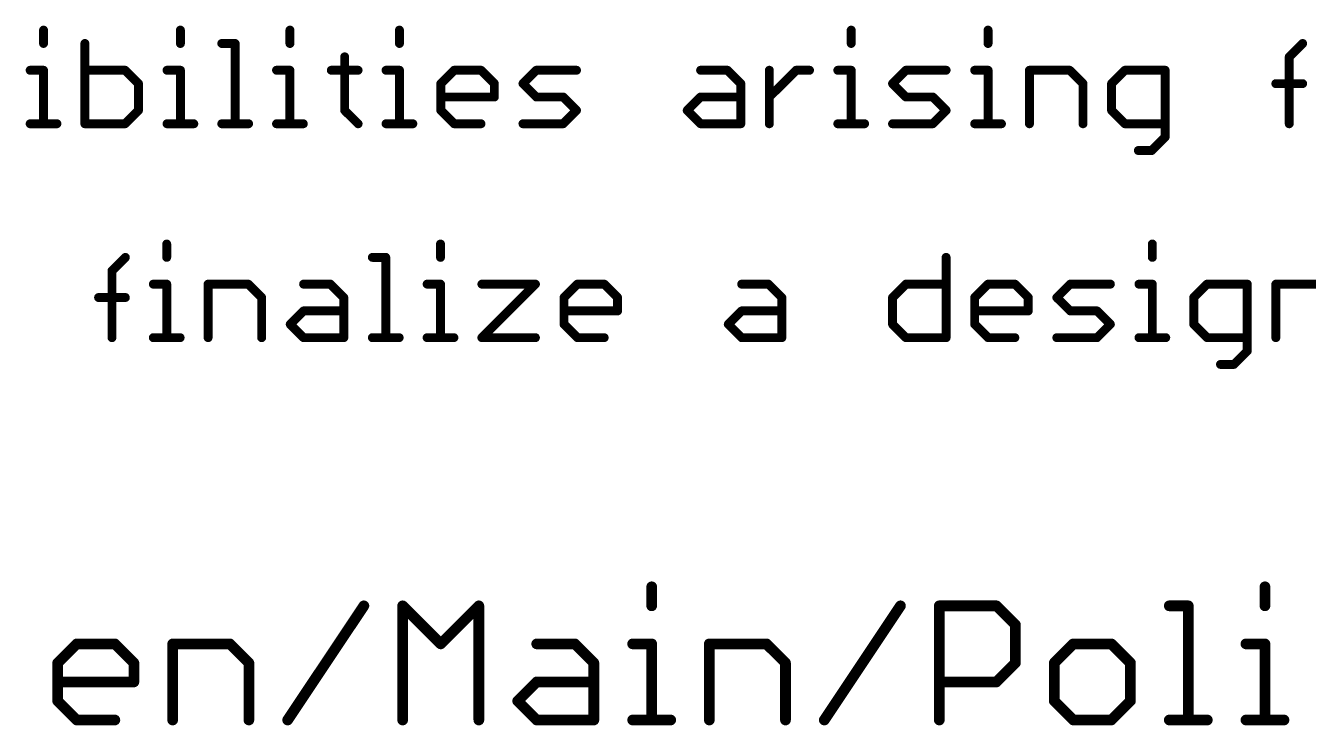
# Model space of a CAD drawing. Extents: x -20 to 130, y -23 to 56.
# Drawn here: x 82.71 to 100.99, y -22.86 to -12.89 of the extents above; entities that cross this region are included whole.
import ezdxf

# ---------------------------------------------------------------- set-up
doc = ezdxf.new("R2010")
doc.units = 0
doc.layers.add('1', color=22, linetype='CONTINUOUS')

msp = doc.modelspace()

# ---------------------------------------------------------------- linework, layer by layer
at = {"layer": '1'}
for points, const_width in [([(82.9681, -12.9529), (82.9681, -13.1435)], 0.127), ([(84.9171, -12.9529), (84.9171, -13.1435)], 0.127), ([(86.4762, -12.9529), (86.4762, -13.1435)], 0.127), ([(88.0354, -12.9529), (88.0354, -13.1435)], 0.127), ([(94.4671, -12.9529), (94.4671, -13.1435)], 0.127), ([(96.4161, -12.9529), (96.4161, -13.1435)], 0.127), ([(83.557, -13.1435), (83.557, -14.2875)], 0.127), ([(85.506, -13.1435), (85.6967, -13.1435)], 0.127), ([(85.6967, -13.1435), (85.6967, -14.2875)], 0.127), ([(100.7039, -13.3342), (100.8946, -13.1435)], 0.127), ([(87.2558, -13.3342), (87.2558, -14.0968)], 0.127), ([(100.7039, -14.2875), (100.7039, -13.3342)], 0.127), ([(82.7774, -13.5249), (82.9681, -13.5249)], 0.127), ([(82.9681, -13.5249), (82.9681, -14.2875)], 0.127), ([(84.129, -13.5249), (83.557, -13.5249)], 0.127), ([(84.3196, -13.7155), (84.129, -13.5249)], 0.127), ([(84.7264, -13.5249), (84.9171, -13.5249)], 0.127), ([(84.9171, -13.5249), (84.9171, -14.2875)], 0.127), ([(86.2856, -13.5249), (86.4762, -13.5249)], 0.127), ([(86.4762, -13.5249), (86.4762, -14.2875)], 0.127), ([(87.0652, -13.5249), (87.4465, -13.5249)], 0.127), ([(87.8448, -13.5249), (88.0354, -13.5249)], 0.127), ([(88.0354, -13.5249), (88.0354, -14.2875)], 0.127), ([(88.6244, -13.7155), (88.815, -13.5249)], 0.127), ([(88.815, -13.5249), (89.1964, -13.5249)], 0.127), ([(89.1964, -13.5249), (89.387, -13.7155)], 0.127), ([(89.7938, -13.7155), (89.9844, -13.5249)], 0.127), ([(89.9844, -13.5249), (90.5564, -13.5249)], 0.127), ([(92.3232, -13.5249), (92.7046, -13.5249)], 0.127), ([(92.7046, -13.5249), (92.8952, -13.7155)], 0.127), ([(93.302, -14.2875), (93.302, -13.5249)], 0.127), ([(93.302, -13.9062), (93.6833, -13.5249)], 0.127), ([(93.6833, -13.5249), (93.874, -13.5249)], 0.127), ([(94.2765, -13.5249), (94.4671, -13.5249)], 0.127), ([(94.4671, -13.5249), (94.4671, -14.2875)], 0.127), ([(95.0561, -13.7155), (95.2467, -13.5249)], 0.127), ([(95.2467, -13.5249), (95.8187, -13.5249)], 0.127), ([(96.2255, -13.5249), (96.4161, -13.5249)], 0.127), ([(96.4161, -13.5249), (96.4161, -14.2875)], 0.127), ([(97.0051, -14.2875), (97.0051, -13.5249)], 0.127), ([(97.0051, -13.5249), (97.577, -13.5249)], 0.127), ([(97.577, -13.5249), (97.7677, -13.7155)], 0.127), ([(98.3651, -13.5249), (98.1744, -13.7155)], 0.127), ([(98.9371, -13.5249), (98.3651, -13.5249)], 0.127), ([(98.9371, -14.4782), (98.9371, -13.5249)], 0.127), ([(84.3196, -14.0968), (84.3196, -13.7155)], 0.127), ([(88.6244, -14.0968), (88.6244, -13.7155)], 0.127), ([(89.387, -13.7155), (89.387, -13.9062)], 0.127), ([(89.9844, -13.9062), (89.7938, -13.7155)], 0.127), ([(92.8952, -13.7155), (92.8952, -14.2875)], 0.127), ([(95.2467, -13.9062), (95.0561, -13.7155)], 0.127), ([(97.7677, -13.7155), (97.7677, -14.2875)], 0.127), ([(98.1744, -13.7155), (98.1744, -14.0968)], 0.127), ([(100.5132, -13.7155), (100.8946, -13.7155)], 0.127), ([(89.387, -13.9062), (88.6244, -13.9062)], 0.127), ([(90.3658, -13.9062), (89.9844, -13.9062)], 0.127), ([(90.5564, -14.0968), (90.3658, -13.9062)], 0.127), ([(92.1326, -14.0968), (92.3232, -13.9062)], 0.127), ([(92.3232, -13.9062), (92.8952, -13.9062)], 0.127), ([(95.628, -13.9062), (95.2467, -13.9062)], 0.127), ([(95.8187, -14.0968), (95.628, -13.9062)], 0.127), ([(84.129, -14.2875), (84.3196, -14.0968)], 0.127), ([(87.2558, -14.0968), (87.4465, -14.2875)], 0.127), ([(88.815, -14.2875), (88.6244, -14.0968)], 0.127), ([(90.3658, -14.2875), (90.5564, -14.0968)], 0.127), ([(92.3232, -14.2875), (92.1326, -14.0968)], 0.127), ([(95.628, -14.2875), (95.8187, -14.0968)], 0.127), ([(98.1744, -14.0968), (98.3651, -14.2875)], 0.127), ([(82.7774, -14.2875), (83.1587, -14.2875)], 0.127), ([(83.557, -14.2875), (84.129, -14.2875)], 0.127), ([(84.7264, -14.2875), (85.1077, -14.2875)], 0.127), ([(85.506, -14.2875), (85.8873, -14.2875)], 0.127), ([(86.2856, -14.2875), (86.6669, -14.2875)], 0.127), ([(87.8448, -14.2875), (88.2261, -14.2875)], 0.127), ([(89.1964, -14.2875), (88.815, -14.2875)], 0.127), ([(89.7938, -14.2875), (90.3658, -14.2875)], 0.127), ([(92.8952, -14.2875), (92.3232, -14.2875)], 0.127), ([(94.2765, -14.2875), (94.6578, -14.2875)], 0.127), ([(95.0561, -14.2875), (95.628, -14.2875)], 0.127), ([(96.2255, -14.2875), (96.6068, -14.2875)], 0.127), ([(98.3651, -14.2875), (98.9371, -14.2875)], 0.127), ([(98.7464, -14.6688), (98.9371, -14.4782)], 0.127), ([(98.5558, -14.6688), (98.7464, -14.6688)], 0.127), ([(84.7222, -16.0009), (84.7222, -16.1915)], 0.127), ([(88.6201, -16.0009), (88.6201, -16.1915)], 0.127), ([(98.7549, -16.0009), (98.7549, -16.1915)], 0.127), ([(83.9426, -16.3822), (84.1332, -16.1915)], 0.127), ([(87.6499, -16.1915), (87.8405, -16.1915)], 0.127), ([(87.8405, -16.1915), (87.8405, -17.3355)], 0.127), ([(95.8187, -16.1915), (95.8187, -17.3355)], 0.127), ([(83.9426, -17.3355), (83.9426, -16.3822)], 0.127), ([(84.5315, -16.5729), (84.7222, -16.5729)], 0.127), ([(84.7222, -16.5729), (84.7222, -17.3355)], 0.127), ([(85.3111, -17.3355), (85.3111, -16.5729)], 0.127), ([(85.3111, -16.5729), (85.8831, -16.5729)], 0.127), ([(85.8831, -16.5729), (86.0737, -16.7635)], 0.127), ([(86.6711, -16.5729), (87.0525, -16.5729)], 0.127), ([(87.0525, -16.5729), (87.2431, -16.7635)], 0.127), ([(88.4295, -16.5729), (88.6201, -16.5729)], 0.127), ([(88.6201, -16.5729), (88.6201, -17.3355)], 0.127), ([(89.2091, -16.5729), (89.9717, -16.5729)], 0.127), ([(89.9717, -16.5729), (89.2091, -17.3355)], 0.127), ([(90.3785, -16.7635), (90.5691, -16.5729)], 0.127), ([(90.5691, -16.5729), (90.9505, -16.5729)], 0.127), ([(90.9505, -16.5729), (91.1411, -16.7635)], 0.127), ([(92.9079, -16.5729), (93.2893, -16.5729)], 0.127), ([(93.2893, -16.5729), (93.4799, -16.7635)], 0.127), ([(95.0561, -16.7635), (95.2467, -16.5729)], 0.127), ([(95.2467, -16.5729), (95.8187, -16.5729)], 0.127), ([(96.2255, -16.7635), (96.4161, -16.5729)], 0.127), ([(96.4161, -16.5729), (96.7974, -16.5729)], 0.127), ([(96.7974, -16.5729), (96.9881, -16.7635)], 0.127), ([(97.3949, -16.7635), (97.5855, -16.5729)], 0.127), ([(97.5855, -16.5729), (98.1575, -16.5729)], 0.127), ([(98.5643, -16.5729), (98.7549, -16.5729)], 0.127), ([(98.7549, -16.5729), (98.7549, -17.3355)], 0.127), ([(99.5345, -16.5729), (99.3439, -16.7635)], 0.127), ([(100.1065, -16.5729), (99.5345, -16.5729)], 0.127), ([(100.1065, -17.5262), (100.1065, -16.5729)], 0.127), ([(100.5132, -17.3355), (100.5132, -16.5729)], 0.127), ([(100.5132, -16.5729), (101.0852, -16.5729)], 0.127), ([(83.7519, -16.7635), (84.1332, -16.7635)], 0.127), ([(86.0737, -16.7635), (86.0737, -17.3355)], 0.127), ([(87.2431, -16.7635), (87.2431, -17.3355)], 0.127), ([(90.3785, -17.1448), (90.3785, -16.7635)], 0.127), ([(91.1411, -16.7635), (91.1411, -16.9542)], 0.127), ([(93.4799, -16.7635), (93.4799, -17.3355)], 0.127), ([(95.0561, -17.1448), (95.0561, -16.7635)], 0.127), ([(96.2255, -17.1448), (96.2255, -16.7635)], 0.127), ([(96.9881, -16.7635), (96.9881, -16.9542)], 0.127), ([(97.5855, -16.9542), (97.3949, -16.7635)], 0.127), ([(99.3439, -16.7635), (99.3439, -17.1448)], 0.127), ([(86.4805, -17.1448), (86.6711, -16.9542)], 0.127), ([(86.6711, -16.9542), (87.2431, -16.9542)], 0.127), ([(91.1411, -16.9542), (90.3785, -16.9542)], 0.127), ([(92.7173, -17.1448), (92.9079, -16.9542)], 0.127), ([(92.9079, -16.9542), (93.4799, -16.9542)], 0.127), ([(96.9881, -16.9542), (96.2255, -16.9542)], 0.127), ([(97.9668, -16.9542), (97.5855, -16.9542)], 0.127), ([(98.1575, -17.1448), (97.9668, -16.9542)], 0.127), ([(86.6711, -17.3355), (86.4805, -17.1448)], 0.127), ([(90.5691, -17.3355), (90.3785, -17.1448)], 0.127), ([(92.9079, -17.3355), (92.7173, -17.1448)], 0.127), ([(95.2467, -17.3355), (95.0561, -17.1448)], 0.127), ([(96.4161, -17.3355), (96.2255, -17.1448)], 0.127), ([(97.9668, -17.3355), (98.1575, -17.1448)], 0.127), ([(99.3439, -17.1448), (99.5345, -17.3355)], 0.127), ([(84.5315, -17.3355), (84.9128, -17.3355)], 0.127), ([(87.2431, -17.3355), (86.6711, -17.3355)], 0.127), ([(87.6499, -17.3355), (88.0312, -17.3355)], 0.127), ([(88.4295, -17.3355), (88.8108, -17.3355)], 0.127), ([(89.2091, -17.3355), (89.9717, -17.3355)], 0.127), ([(90.9505, -17.3355), (90.5691, -17.3355)], 0.127), ([(93.4799, -17.3355), (92.9079, -17.3355)], 0.127), ([(95.8187, -17.3355), (95.2467, -17.3355)], 0.127), ([(96.7974, -17.3355), (96.4161, -17.3355)], 0.127), ([(97.3949, -17.3355), (97.9668, -17.3355)], 0.127), ([(98.5643, -17.3355), (98.9456, -17.3355)], 0.127), ([(99.5345, -17.3355), (100.1065, -17.3355)], 0.127), ([(99.9158, -17.7168), (100.1065, -17.5262)], 0.127), ([(99.7252, -17.7168), (99.9158, -17.7168)], 0.127), ([(91.6268, -20.8856), (91.6268, -21.1568)], 0.1524), ([(100.3583, -20.8856), (100.3583, -21.1568)], 0.1524), ([(86.4442, -22.7838), (87.5289, -21.1568)], 0.1524), ([(88.0814, -22.7838), (88.0814, -21.1568)], 0.1524), ([(88.0814, -21.1568), (88.6237, -21.6991)], 0.1524), ([(88.6237, -21.6991), (89.166, -21.1568)], 0.1524), ([(89.166, -21.1568), (89.166, -22.7838)], 0.1524), ([(94.0843, -22.7838), (95.1689, -21.1568)], 0.1524), ([(95.7214, -22.7838), (95.7214, -21.1568)], 0.1524), ([(95.7214, -21.1568), (96.5349, -21.1568)], 0.1524), ([(96.5349, -21.1568), (96.8061, -21.428)], 0.1524), ([(98.9957, -21.1568), (99.2669, -21.1568)], 0.1524), ([(99.2669, -21.1568), (99.2669, -22.7838)], 0.1524), ([(96.8061, -21.428), (96.8061, -21.9703)], 0.1524), ([(83.1699, -21.9703), (83.4411, -21.6991)], 0.1524), ([(83.4411, -21.6991), (83.9834, -21.6991)], 0.1524), ([(83.9834, -21.6991), (84.2546, -21.9703)], 0.1524), ([(84.8071, -22.7838), (84.8071, -21.6991)], 0.1524), ([(84.8071, -21.6991), (85.6206, -21.6991)], 0.1524), ([(85.6206, -21.6991), (85.8917, -21.9703)], 0.1524), ([(89.9897, -21.6991), (90.532, -21.6991)], 0.1524), ([(90.532, -21.6991), (90.8032, -21.9703)], 0.1524), ([(91.3557, -21.6991), (91.6268, -21.6991)], 0.1524), ([(91.6268, -21.6991), (91.6268, -22.7838)], 0.1524), ([(92.4471, -22.7838), (92.4471, -21.6991)], 0.1524), ([(92.4471, -21.6991), (93.2606, -21.6991)], 0.1524), ([(93.2606, -21.6991), (93.5318, -21.9703)], 0.1524), ([(97.6298, -21.6991), (97.3586, -21.9703)], 0.1524), ([(98.1721, -21.6991), (97.6298, -21.6991)], 0.1524), ([(98.4433, -21.9703), (98.1721, -21.6991)], 0.1524), ([(100.0872, -21.6991), (100.3583, -21.6991)], 0.1524), ([(100.3583, -21.6991), (100.3583, -22.7838)], 0.1524), ([(83.1699, -22.5126), (83.1699, -21.9703)], 0.1524), ([(84.2546, -21.9703), (84.2546, -22.2415)], 0.1524), ([(85.8917, -21.9703), (85.8917, -22.7838)], 0.1524), ([(90.8032, -21.9703), (90.8032, -22.7838)], 0.1524), ([(93.5318, -21.9703), (93.5318, -22.7838)], 0.1524), ([(96.8061, -21.9703), (96.5349, -22.2415)], 0.1524), ([(97.3586, -21.9703), (97.3586, -22.5126)], 0.1524), ([(98.4433, -22.5126), (98.4433, -21.9703)], 0.1524), ([(84.2546, -22.2415), (83.1699, -22.2415)], 0.1524), ([(89.7185, -22.5126), (89.9897, -22.2415)], 0.1524), ([(89.9897, -22.2415), (90.8032, -22.2415)], 0.1524), ([(96.5349, -22.2415), (95.7214, -22.2415)], 0.1524), ([(83.4411, -22.7838), (83.1699, -22.5126)], 0.1524), ([(89.9897, -22.7838), (89.7185, -22.5126)], 0.1524), ([(97.3586, -22.5126), (97.6298, -22.7838)], 0.1524), ([(98.1721, -22.7838), (98.4433, -22.5126)], 0.1524), ([(83.9834, -22.7838), (83.4411, -22.7838)], 0.1524), ([(90.8032, -22.7838), (89.9897, -22.7838)], 0.1524), ([(91.3557, -22.7838), (91.898, -22.7838)], 0.1524), ([(97.6298, -22.7838), (98.1721, -22.7838)], 0.1524), ([(98.9957, -22.7838), (99.5381, -22.7838)], 0.1524), ([(100.0872, -22.7838), (100.6295, -22.7838)], 0.1524)]:
    msp.add_lwpolyline(points, dxfattribs=dict(at, const_width=const_width))
for points, const_width in [([(82.9998, -12.9529, 1), (82.9363, -12.9529)], 0.0635), ([(84.9488, -12.9529, 1), (84.8853, -12.9529)], 0.0635), ([(86.508, -12.9529, 1), (86.4445, -12.9529)], 0.0635), ([(88.0672, -12.9529, 1), (88.0037, -12.9529)], 0.0635), ([(94.4989, -12.9529, 1), (94.4354, -12.9529)], 0.0635), ([(96.4479, -12.9529, 1), (96.3844, -12.9529)], 0.0635), ([(82.9363, -13.1435, 1), (82.9998, -13.1435)], 0.0635), ([(83.5887, -13.1435, 1), (83.5252, -13.1435)], 0.0635), ([(84.8853, -13.1435, 1), (84.9488, -13.1435)], 0.0635), ([(85.506, -13.1118, 1), (85.506, -13.1753)], 0.0635), ([(85.7284, -13.1435, 1), (85.6649, -13.1435)], 0.0635), ([(85.6967, -13.1753, 1), (85.6967, -13.1118)], 0.0635), ([(86.4445, -13.1435, 1), (86.508, -13.1435)], 0.0635), ([(88.0037, -13.1435, 1), (88.0672, -13.1435)], 0.0635), ([(94.4354, -13.1435, 1), (94.4989, -13.1435)], 0.0635), ([(96.3844, -13.1435, 1), (96.4479, -13.1435)], 0.0635), ([(100.917, -13.166, 1), (100.8721, -13.1211)], 0.0635), ([(87.2876, -13.3342, 1), (87.2241, -13.3342)], 0.0635), ([(100.7357, -13.3342, 1), (100.6722, -13.3342)], 0.0635), ([(100.6815, -13.3117, 1), (100.7264, -13.3566)], 0.0635), ([(82.7774, -13.4931, 1), (82.7774, -13.5566)], 0.0635), ([(82.9998, -13.5249, 1), (82.9363, -13.5249)], 0.0635), ([(82.9681, -13.5566, 1), (82.9681, -13.4931)], 0.0635), ([(83.557, -13.4931, 1), (83.557, -13.5566)], 0.0635), ([(84.1514, -13.5024, 1), (84.1065, -13.5473)], 0.0635), ([(84.129, -13.5566, 1), (84.129, -13.4931)], 0.0635), ([(84.7264, -13.4931, 1), (84.7264, -13.5566)], 0.0635), ([(84.9488, -13.5249, 1), (84.8853, -13.5249)], 0.0635), ([(84.9171, -13.5566, 1), (84.9171, -13.4931)], 0.0635), ([(86.2856, -13.4931, 1), (86.2856, -13.5566)], 0.0635), ([(86.508, -13.5249, 1), (86.4445, -13.5249)], 0.0635), ([(86.4762, -13.5566, 1), (86.4762, -13.4931)], 0.0635), ([(87.0652, -13.4931, 1), (87.0652, -13.5566)], 0.0635), ([(87.4465, -13.5566, 1), (87.4465, -13.4931)], 0.0635), ([(87.8448, -13.4931, 1), (87.8448, -13.5566)], 0.0635), ([(88.0672, -13.5249, 1), (88.0037, -13.5249)], 0.0635), ([(88.0354, -13.5566, 1), (88.0354, -13.4931)], 0.0635), ([(88.815, -13.4931, 1), (88.815, -13.5566)], 0.0635), ([(88.8375, -13.5473, 1), (88.7926, -13.5024)], 0.0635), ([(89.2188, -13.5024, 1), (89.1739, -13.5473)], 0.0635), ([(89.1964, -13.5566, 1), (89.1964, -13.4931)], 0.0635), ([(89.9844, -13.4931, 1), (89.9844, -13.5566)], 0.0635), ([(90.0069, -13.5473, 1), (89.962, -13.5024)], 0.0635), ([(90.5564, -13.5566, 1), (90.5564, -13.4931)], 0.0635), ([(92.3232, -13.4931, 1), (92.3232, -13.5566)], 0.0635), ([(92.727, -13.5024, 1), (92.6821, -13.5473)], 0.0635), ([(92.7046, -13.5566, 1), (92.7046, -13.4931)], 0.0635), ([(93.3337, -13.5249, 1), (93.2702, -13.5249)], 0.0635), ([(93.6833, -13.4931, 1), (93.6833, -13.5566)], 0.0635), ([(93.7057, -13.5473, 1), (93.6608, -13.5024)], 0.0635), ([(93.874, -13.5566, 1), (93.874, -13.4931)], 0.0635), ([(94.2765, -13.4931, 1), (94.2765, -13.5566)], 0.0635), ([(94.4989, -13.5249, 1), (94.4354, -13.5249)], 0.0635), ([(94.4671, -13.5566, 1), (94.4671, -13.4931)], 0.0635), ([(95.2467, -13.4931, 1), (95.2467, -13.5566)], 0.0635), ([(95.2692, -13.5473, 1), (95.2243, -13.5024)], 0.0635), ([(95.8187, -13.5566, 1), (95.8187, -13.4931)], 0.0635), ([(96.2255, -13.4931, 1), (96.2255, -13.5566)], 0.0635), ([(96.4479, -13.5249, 1), (96.3844, -13.5249)], 0.0635), ([(96.4161, -13.5566, 1), (96.4161, -13.4931)], 0.0635), ([(97.0368, -13.5249, 1), (96.9733, -13.5249)], 0.0635), ([(97.0051, -13.4931, 1), (97.0051, -13.5566)], 0.0635), ([(97.5995, -13.5024, 1), (97.5546, -13.5473)], 0.0635), ([(97.577, -13.5566, 1), (97.577, -13.4931)], 0.0635), ([(98.3651, -13.4931, 1), (98.3651, -13.5566)], 0.0635), ([(98.3876, -13.5473, 1), (98.3427, -13.5024)], 0.0635), ([(98.9688, -13.5249, 1), (98.9053, -13.5249)], 0.0635), ([(98.9371, -13.5566, 1), (98.9371, -13.4931)], 0.0635), ([(84.3514, -13.7155, 1), (84.2879, -13.7155)], 0.0635), ([(84.2972, -13.738, 1), (84.3421, -13.6931)], 0.0635), ([(88.6561, -13.7155, 1), (88.5926, -13.7155)], 0.0635), ([(88.6019, -13.6931, 1), (88.6468, -13.738)], 0.0635), ([(89.4188, -13.7155, 1), (89.3553, -13.7155)], 0.0635), ([(89.3646, -13.738, 1), (89.4095, -13.6931)], 0.0635), ([(89.8162, -13.6931, 1), (89.7713, -13.738)], 0.0635), ([(89.7713, -13.6931, 1), (89.8162, -13.738)], 0.0635), ([(92.927, -13.7155, 1), (92.8635, -13.7155)], 0.0635), ([(92.8728, -13.738, 1), (92.9177, -13.6931)], 0.0635), ([(95.0785, -13.6931, 1), (95.0336, -13.738)], 0.0635), ([(95.0336, -13.6931, 1), (95.0785, -13.738)], 0.0635), ([(97.7995, -13.7155, 1), (97.736, -13.7155)], 0.0635), ([(97.7452, -13.738, 1), (97.7902, -13.6931)], 0.0635), ([(98.2062, -13.7155, 1), (98.1427, -13.7155)], 0.0635), ([(98.152, -13.6931, 1), (98.1969, -13.738)], 0.0635), ([(100.5132, -13.6838, 1), (100.5132, -13.7473)], 0.0635), ([(100.8946, -13.7473, 1), (100.8946, -13.6838)], 0.0635), ([(88.6244, -13.8744, 1), (88.6244, -13.9379)], 0.0635), ([(89.3553, -13.9062, 1), (89.4188, -13.9062)], 0.0635), ([(89.387, -13.9379, 1), (89.387, -13.8744)], 0.0635), ([(89.9844, -13.8744, 1), (89.9844, -13.9379)], 0.0635), ([(89.962, -13.9286, 1), (90.0069, -13.8837)], 0.0635), ([(90.3882, -13.8837, 1), (90.3433, -13.9286)], 0.0635), ([(90.3658, -13.9379, 1), (90.3658, -13.8744)], 0.0635), ([(92.3232, -13.8744, 1), (92.3232, -13.9379)], 0.0635), ([(92.3457, -13.9286, 1), (92.3008, -13.8837)], 0.0635), ([(92.8952, -13.9379, 1), (92.8952, -13.8744)], 0.0635), ([(93.2795, -13.8837, 1), (93.3244, -13.9286)], 0.0635), ([(95.2467, -13.8744, 1), (95.2467, -13.9379)], 0.0635), ([(95.2243, -13.9286, 1), (95.2692, -13.8837)], 0.0635), ([(95.6505, -13.8837, 1), (95.6056, -13.9286)], 0.0635), ([(95.628, -13.9379, 1), (95.628, -13.8744)], 0.0635), ([(84.2879, -14.0968, 1), (84.3514, -14.0968)], 0.0635), ([(84.3421, -14.1193, 1), (84.2972, -14.0744)], 0.0635), ([(87.2783, -14.0744, 1), (87.2334, -14.1193)], 0.0635), ([(87.2241, -14.0968, 1), (87.2876, -14.0968)], 0.0635), ([(88.6468, -14.0744, 1), (88.6019, -14.1193)], 0.0635), ([(88.5926, -14.0968, 1), (88.6561, -14.0968)], 0.0635), ([(90.5789, -14.1193, 1), (90.534, -14.0744)], 0.0635), ([(90.534, -14.1193, 1), (90.5789, -14.0744)], 0.0635), ([(92.155, -14.0744, 1), (92.1101, -14.1193)], 0.0635), ([(92.1101, -14.0744, 1), (92.155, -14.1193)], 0.0635), ([(95.8412, -14.1193, 1), (95.7963, -14.0744)], 0.0635), ([(95.7963, -14.1193, 1), (95.8412, -14.0744)], 0.0635), ([(98.1969, -14.0744, 1), (98.152, -14.1193)], 0.0635), ([(98.1427, -14.0968, 1), (98.2062, -14.0968)], 0.0635), ([(82.7774, -14.2558, 1), (82.7774, -14.3193)], 0.0635), ([(83.1587, -14.3193, 1), (83.1587, -14.2558)], 0.0635), ([(83.557, -14.2558, 1), (83.557, -14.3193)], 0.0635), ([(84.1065, -14.265, 1), (84.1514, -14.31)], 0.0635), ([(84.129, -14.3193, 1), (84.129, -14.2558)], 0.0635), ([(84.7264, -14.2558, 1), (84.7264, -14.3193)], 0.0635), ([(85.1077, -14.3193, 1), (85.1077, -14.2558)], 0.0635), ([(85.506, -14.2558, 1), (85.506, -14.3193)], 0.0635), ([(85.8873, -14.3193, 1), (85.8873, -14.2558)], 0.0635), ([(86.2856, -14.2558, 1), (86.2856, -14.3193)], 0.0635), ([(86.6669, -14.3193, 1), (86.6669, -14.2558)], 0.0635), ([(87.4241, -14.31, 1), (87.469, -14.265)], 0.0635), ([(87.8448, -14.2558, 1), (87.8448, -14.3193)], 0.0635), ([(88.2261, -14.3193, 1), (88.2261, -14.2558)], 0.0635), ([(88.815, -14.2558, 1), (88.815, -14.3193)], 0.0635), ([(88.7926, -14.31, 1), (88.8375, -14.265)], 0.0635), ([(89.1964, -14.3193, 1), (89.1964, -14.2558)], 0.0635), ([(89.7938, -14.2558, 1), (89.7938, -14.3193)], 0.0635), ([(90.3433, -14.265, 1), (90.3882, -14.31)], 0.0635), ([(90.3658, -14.3193, 1), (90.3658, -14.2558)], 0.0635), ([(92.3232, -14.2558, 1), (92.3232, -14.3193)], 0.0635), ([(92.3008, -14.31, 1), (92.3457, -14.265)], 0.0635), ([(92.8952, -14.3193, 1), (92.8952, -14.2558)], 0.0635), ([(94.2765, -14.2558, 1), (94.2765, -14.3193)], 0.0635), ([(94.6578, -14.3193, 1), (94.6578, -14.2558)], 0.0635), ([(95.0561, -14.2558, 1), (95.0561, -14.3193)], 0.0635), ([(95.6056, -14.265, 1), (95.6505, -14.31)], 0.0635), ([(95.628, -14.3193, 1), (95.628, -14.2558)], 0.0635), ([(96.2255, -14.2558, 1), (96.2255, -14.3193)], 0.0635), ([(96.6068, -14.3193, 1), (96.6068, -14.2558)], 0.0635), ([(98.3651, -14.2558, 1), (98.3651, -14.3193)], 0.0635), ([(98.3427, -14.31, 1), (98.3876, -14.265)], 0.0635), ([(98.9371, -14.3193, 1), (98.9371, -14.2558)], 0.0635), ([(82.9363, -14.2875, 1), (82.9998, -14.2875)], 0.0635), ([(83.5252, -14.2875, 1), (83.5887, -14.2875)], 0.0635), ([(84.8853, -14.2875, 1), (84.9488, -14.2875)], 0.0635), ([(85.6649, -14.2875, 1), (85.7284, -14.2875)], 0.0635), ([(86.4445, -14.2875, 1), (86.508, -14.2875)], 0.0635), ([(88.0037, -14.2875, 1), (88.0672, -14.2875)], 0.0635), ([(92.8635, -14.2875, 1), (92.927, -14.2875)], 0.0635), ([(93.2702, -14.2875, 1), (93.3337, -14.2875)], 0.0635), ([(94.4354, -14.2875, 1), (94.4989, -14.2875)], 0.0635), ([(96.3844, -14.2875, 1), (96.4479, -14.2875)], 0.0635), ([(96.9733, -14.2875, 1), (97.0368, -14.2875)], 0.0635), ([(97.736, -14.2875, 1), (97.7995, -14.2875)], 0.0635), ([(98.9595, -14.5006, 1), (98.9146, -14.4557)], 0.0635), ([(100.6722, -14.2875, 1), (100.7357, -14.2875)], 0.0635), ([(98.5558, -14.6371, 1), (98.5558, -14.7006)], 0.0635), ([(98.724, -14.6464, 1), (98.7689, -14.6913)], 0.0635), ([(98.7464, -14.7006, 1), (98.7464, -14.6371)], 0.0635), ([(98.9053, -14.4782, 1), (98.9688, -14.4782)], 0.0635), ([(84.7539, -16.0009, 1), (84.6904, -16.0009)], 0.0635), ([(88.6519, -16.0009, 1), (88.5884, -16.0009)], 0.0635), ([(98.7867, -16.0009, 1), (98.7232, -16.0009)], 0.0635), ([(84.1557, -16.214, 1), (84.1108, -16.1691)], 0.0635), ([(84.6904, -16.1915, 1), (84.7539, -16.1915)], 0.0635), ([(87.6499, -16.1598, 1), (87.6499, -16.2233)], 0.0635), ([(87.8723, -16.1915, 1), (87.8088, -16.1915)], 0.0635), ([(87.8405, -16.2233, 1), (87.8405, -16.1598)], 0.0635), ([(88.5884, -16.1915, 1), (88.6519, -16.1915)], 0.0635), ([(95.8505, -16.1915, 1), (95.787, -16.1915)], 0.0635), ([(98.7232, -16.1915, 1), (98.7867, -16.1915)], 0.0635), ([(83.9743, -16.3822, 1), (83.9108, -16.3822)], 0.0635), ([(83.9201, -16.3597, 1), (83.965, -16.4046)], 0.0635), ([(84.5315, -16.5411, 1), (84.5315, -16.6046)], 0.0635), ([(84.7539, -16.5729, 1), (84.6904, -16.5729)], 0.0635), ([(84.7222, -16.6046, 1), (84.7222, -16.5411)], 0.0635), ([(85.3428, -16.5729, 1), (85.2793, -16.5729)], 0.0635), ([(85.3111, -16.5411, 1), (85.3111, -16.6046)], 0.0635), ([(85.9055, -16.5504, 1), (85.8606, -16.5953)], 0.0635), ([(85.8831, -16.6046, 1), (85.8831, -16.5411)], 0.0635), ([(86.6711, -16.5411, 1), (86.6711, -16.6046)], 0.0635), ([(87.0749, -16.5504, 1), (87.03, -16.5953)], 0.0635), ([(87.0525, -16.6046, 1), (87.0525, -16.5411)], 0.0635), ([(88.4295, -16.5411, 1), (88.4295, -16.6046)], 0.0635), ([(88.6519, -16.5729, 1), (88.5884, -16.5729)], 0.0635), ([(88.6201, -16.6046, 1), (88.6201, -16.5411)], 0.0635), ([(89.2091, -16.5411, 1), (89.2091, -16.6046)], 0.0635), ([(89.9942, -16.5953, 1), (89.9493, -16.5504)], 0.0635), ([(89.9717, -16.6046, 1), (89.9717, -16.5411)], 0.0635), ([(90.5691, -16.5411, 1), (90.5691, -16.6046)], 0.0635), ([(90.5916, -16.5953, 1), (90.5467, -16.5504)], 0.0635), ([(90.9729, -16.5504, 1), (90.928, -16.5953)], 0.0635), ([(90.9505, -16.6046, 1), (90.9505, -16.5411)], 0.0635), ([(92.9079, -16.5411, 1), (92.9079, -16.6046)], 0.0635), ([(93.3117, -16.5504, 1), (93.2668, -16.5953)], 0.0635), ([(93.2893, -16.6046, 1), (93.2893, -16.5411)], 0.0635), ([(95.2467, -16.5411, 1), (95.2467, -16.6046)], 0.0635), ([(95.2692, -16.5953, 1), (95.2243, -16.5504)], 0.0635), ([(95.8187, -16.6046, 1), (95.8187, -16.5411)], 0.0635), ([(96.4161, -16.5411, 1), (96.4161, -16.6046)], 0.0635), ([(96.4386, -16.5953, 1), (96.3937, -16.5504)], 0.0635), ([(96.8199, -16.5504, 1), (96.775, -16.5953)], 0.0635), ([(96.7974, -16.6046, 1), (96.7974, -16.5411)], 0.0635), ([(97.5855, -16.5411, 1), (97.5855, -16.6046)], 0.0635), ([(97.608, -16.5953, 1), (97.5631, -16.5504)], 0.0635), ([(98.1575, -16.6046, 1), (98.1575, -16.5411)], 0.0635), ([(98.5643, -16.5411, 1), (98.5643, -16.6046)], 0.0635), ([(98.7867, -16.5729, 1), (98.7232, -16.5729)], 0.0635), ([(98.7549, -16.6046, 1), (98.7549, -16.5411)], 0.0635), ([(99.5345, -16.5411, 1), (99.5345, -16.6046)], 0.0635), ([(99.557, -16.5953, 1), (99.5121, -16.5504)], 0.0635), ([(100.1383, -16.5729, 1), (100.0748, -16.5729)], 0.0635), ([(100.1065, -16.6046, 1), (100.1065, -16.5411)], 0.0635), ([(100.545, -16.5729, 1), (100.4815, -16.5729)], 0.0635), ([(100.5132, -16.5411, 1), (100.5132, -16.6046)], 0.0635), ([(83.7519, -16.7318, 1), (83.7519, -16.7953)], 0.0635), ([(84.1332, -16.7953, 1), (84.1332, -16.7318)], 0.0635), ([(86.1055, -16.7635, 1), (86.042, -16.7635)], 0.0635), ([(86.0513, -16.786, 1), (86.0962, -16.7411)], 0.0635), ([(87.2749, -16.7635, 1), (87.2114, -16.7635)], 0.0635), ([(87.2207, -16.786, 1), (87.2656, -16.7411)], 0.0635), ([(90.4102, -16.7635, 1), (90.3467, -16.7635)], 0.0635), ([(90.356, -16.7411, 1), (90.4009, -16.786)], 0.0635), ([(91.1729, -16.7635, 1), (91.1094, -16.7635)], 0.0635), ([(91.1187, -16.786, 1), (91.1636, -16.7411)], 0.0635), ([(93.5117, -16.7635, 1), (93.4482, -16.7635)], 0.0635), ([(93.4575, -16.786, 1), (93.5024, -16.7411)], 0.0635), ([(95.0878, -16.7635, 1), (95.0243, -16.7635)], 0.0635), ([(95.0336, -16.7411, 1), (95.0785, -16.786)], 0.0635), ([(96.2572, -16.7635, 1), (96.1937, -16.7635)], 0.0635), ([(96.203, -16.7411, 1), (96.2479, -16.786)], 0.0635), ([(97.0199, -16.7635, 1), (96.9564, -16.7635)], 0.0635), ([(96.9657, -16.786, 1), (97.0106, -16.7411)], 0.0635), ([(97.4173, -16.7411, 1), (97.3724, -16.786)], 0.0635), ([(97.3724, -16.7411, 1), (97.4173, -16.786)], 0.0635), ([(99.3756, -16.7635, 1), (99.3121, -16.7635)], 0.0635), ([(99.3214, -16.7411, 1), (99.3663, -16.786)], 0.0635), ([(86.6711, -16.9224, 1), (86.6711, -16.9859)], 0.0635), ([(86.6936, -16.9766, 1), (86.6487, -16.9317)], 0.0635), ([(87.2431, -16.9859, 1), (87.2431, -16.9224)], 0.0635), ([(90.3785, -16.9224, 1), (90.3785, -16.9859)], 0.0635), ([(91.1094, -16.9542, 1), (91.1729, -16.9542)], 0.0635), ([(91.1411, -16.9859, 1), (91.1411, -16.9224)], 0.0635), ([(92.9079, -16.9224, 1), (92.9079, -16.9859)], 0.0635), ([(92.9304, -16.9766, 1), (92.8855, -16.9317)], 0.0635), ([(93.4799, -16.9859, 1), (93.4799, -16.9224)], 0.0635), ([(96.2255, -16.9224, 1), (96.2255, -16.9859)], 0.0635), ([(96.9564, -16.9542, 1), (97.0199, -16.9542)], 0.0635), ([(96.9881, -16.9859, 1), (96.9881, -16.9224)], 0.0635), ([(97.5855, -16.9224, 1), (97.5855, -16.9859)], 0.0635), ([(97.5631, -16.9766, 1), (97.608, -16.9317)], 0.0635), ([(97.9893, -16.9317, 1), (97.9444, -16.9766)], 0.0635), ([(97.9668, -16.9859, 1), (97.9668, -16.9224)], 0.0635), ([(86.5029, -17.1224, 1), (86.458, -17.1673)], 0.0635), ([(86.458, -17.1224, 1), (86.5029, -17.1673)], 0.0635), ([(90.3467, -17.1448, 1), (90.4102, -17.1448)], 0.0635), ([(90.4009, -17.1224, 1), (90.356, -17.1673)], 0.0635), ([(92.7397, -17.1224, 1), (92.6948, -17.1673)], 0.0635), ([(92.6948, -17.1224, 1), (92.7397, -17.1673)], 0.0635), ([(95.0243, -17.1448, 1), (95.0878, -17.1448)], 0.0635), ([(95.0785, -17.1224, 1), (95.0336, -17.1673)], 0.0635), ([(96.2479, -17.1224, 1), (96.203, -17.1673)], 0.0635), ([(96.1937, -17.1448, 1), (96.2572, -17.1448)], 0.0635), ([(98.18, -17.1673, 1), (98.1351, -17.1224)], 0.0635), ([(98.1351, -17.1673, 1), (98.18, -17.1224)], 0.0635), ([(99.3121, -17.1448, 1), (99.3756, -17.1448)], 0.0635), ([(99.3663, -17.1224, 1), (99.3214, -17.1673)], 0.0635), ([(83.9108, -17.3355, 1), (83.9743, -17.3355)], 0.0635), ([(84.5315, -17.3038, 1), (84.5315, -17.3672)], 0.0635), ([(84.6904, -17.3355, 1), (84.7539, -17.3355)], 0.0635), ([(84.9128, -17.3672, 1), (84.9128, -17.3038)], 0.0635), ([(85.2793, -17.3355, 1), (85.3428, -17.3355)], 0.0635), ([(86.042, -17.3355, 1), (86.1055, -17.3355)], 0.0635), ([(86.6711, -17.3038, 1), (86.6711, -17.3672)], 0.0635), ([(86.6487, -17.358, 1), (86.6936, -17.313)], 0.0635), ([(87.2114, -17.3355, 1), (87.2749, -17.3355)], 0.0635), ([(87.2431, -17.3672, 1), (87.2431, -17.3038)], 0.0635), ([(87.6499, -17.3038, 1), (87.6499, -17.3672)], 0.0635), ([(87.8088, -17.3355, 1), (87.8723, -17.3355)], 0.0635), ([(88.0312, -17.3672, 1), (88.0312, -17.3038)], 0.0635), ([(88.4295, -17.3038, 1), (88.4295, -17.3672)], 0.0635), ([(88.5884, -17.3355, 1), (88.6519, -17.3355)], 0.0635), ([(88.8108, -17.3672, 1), (88.8108, -17.3038)], 0.0635), ([(89.1866, -17.313, 1), (89.2315, -17.358)], 0.0635), ([(89.2091, -17.3038, 1), (89.2091, -17.3672)], 0.0635), ([(89.9717, -17.3672, 1), (89.9717, -17.3038)], 0.0635), ([(90.5691, -17.3038, 1), (90.5691, -17.3672)], 0.0635), ([(90.5467, -17.358, 1), (90.5916, -17.313)], 0.0635), ([(90.9505, -17.3672, 1), (90.9505, -17.3038)], 0.0635), ([(92.9079, -17.3038, 1), (92.9079, -17.3672)], 0.0635), ([(92.8855, -17.358, 1), (92.9304, -17.313)], 0.0635), ([(93.4482, -17.3355, 1), (93.5117, -17.3355)], 0.0635), ([(93.4799, -17.3672, 1), (93.4799, -17.3038)], 0.0635), ([(95.2467, -17.3038, 1), (95.2467, -17.3672)], 0.0635), ([(95.2243, -17.358, 1), (95.2692, -17.313)], 0.0635), ([(95.787, -17.3355, 1), (95.8505, -17.3355)], 0.0635), ([(95.8187, -17.3672, 1), (95.8187, -17.3038)], 0.0635), ([(96.4161, -17.3038, 1), (96.4161, -17.3672)], 0.0635), ([(96.3937, -17.358, 1), (96.4386, -17.313)], 0.0635), ([(96.7974, -17.3672, 1), (96.7974, -17.3038)], 0.0635), ([(97.3949, -17.3038, 1), (97.3949, -17.3672)], 0.0635), ([(97.9444, -17.313, 1), (97.9893, -17.358)], 0.0635), ([(97.9668, -17.3672, 1), (97.9668, -17.3038)], 0.0635), ([(98.5643, -17.3038, 1), (98.5643, -17.3672)], 0.0635), ([(98.7232, -17.3355, 1), (98.7867, -17.3355)], 0.0635), ([(98.9456, -17.3672, 1), (98.9456, -17.3038)], 0.0635), ([(99.5345, -17.3038, 1), (99.5345, -17.3672)], 0.0635), ([(99.5121, -17.358, 1), (99.557, -17.313)], 0.0635), ([(100.1065, -17.3672, 1), (100.1065, -17.3038)], 0.0635), ([(100.4815, -17.3355, 1), (100.545, -17.3355)], 0.0635), ([(100.0748, -17.5262, 1), (100.1383, -17.5262)], 0.0635), ([(100.129, -17.5486, 1), (100.084, -17.5037)], 0.0635), ([(99.7252, -17.6851, 1), (99.7252, -17.7486)], 0.0635), ([(99.8934, -17.6944, 1), (99.9383, -17.7393)], 0.0635), ([(99.9158, -17.7486, 1), (99.9158, -17.6851)], 0.0635), ([(91.6649, -20.8856, 1), (91.5887, -20.8856)], 0.0762), ([(100.3964, -20.8856, 1), (100.3202, -20.8856)], 0.0762), ([(87.5606, -21.1779, 1), (87.4972, -21.1357)], 0.0762), ([(88.1083, -21.1299, 1), (88.0544, -21.1838)], 0.0762), ([(88.1195, -21.1568, 1), (88.0433, -21.1568)], 0.0762), ([(89.2041, -21.1568, 1), (89.1279, -21.1568)], 0.0762), ([(89.193, -21.1838, 1), (89.1391, -21.1299)], 0.0762), ([(91.5887, -21.1568, 1), (91.6649, -21.1568)], 0.0762), ([(95.2006, -21.1779, 1), (95.1372, -21.1357)], 0.0762), ([(95.7595, -21.1568, 1), (95.6833, -21.1568)], 0.0762), ([(95.7214, -21.1187, 1), (95.7214, -21.1949)], 0.0762), ([(96.5619, -21.1299, 1), (96.508, -21.1838)], 0.0762), ([(96.5349, -21.1949, 1), (96.5349, -21.1187)], 0.0762), ([(98.9957, -21.1187, 1), (98.9957, -21.1949)], 0.0762), ([(99.305, -21.1568, 1), (99.2288, -21.1568)], 0.0762), ([(99.2669, -21.1949, 1), (99.2669, -21.1187)], 0.0762), ([(100.3202, -21.1568, 1), (100.3964, -21.1568)], 0.0762), ([(96.8442, -21.428, 1), (96.768, -21.428)], 0.0762), ([(96.7792, -21.4549, 1), (96.833, -21.401)], 0.0762), ([(83.4411, -21.661, 1), (83.4411, -21.7372)], 0.0762), ([(83.468, -21.7261, 1), (83.4141, -21.6722)], 0.0762), ([(84.0103, -21.6722, 1), (83.9565, -21.7261)], 0.0762), ([(83.9834, -21.7372, 1), (83.9834, -21.661)], 0.0762), ([(84.8452, -21.6991, 1), (84.769, -21.6991)], 0.0762), ([(84.8071, -21.661, 1), (84.8071, -21.7372)], 0.0762), ([(85.6475, -21.6722, 1), (85.5936, -21.7261)], 0.0762), ([(85.6206, -21.7372, 1), (85.6206, -21.661)], 0.0762), ([(88.5968, -21.6722, 1), (88.6506, -21.7261)], 0.0762), ([(88.5968, -21.7261, 1), (88.6506, -21.6722)], 0.0762), ([(89.9897, -21.661, 1), (89.9897, -21.7372)], 0.0762), ([(90.559, -21.6722, 1), (90.5051, -21.7261)], 0.0762), ([(90.532, -21.7372, 1), (90.532, -21.661)], 0.0762), ([(91.3557, -21.661, 1), (91.3557, -21.7372)], 0.0762), ([(91.6649, -21.6991, 1), (91.5887, -21.6991)], 0.0762), ([(91.6268, -21.7372, 1), (91.6268, -21.661)], 0.0762), ([(92.4852, -21.6991, 1), (92.409, -21.6991)], 0.0762), ([(92.4471, -21.661, 1), (92.4471, -21.7372)], 0.0762), ([(93.2876, -21.6722, 1), (93.2337, -21.7261)], 0.0762), ([(93.2606, -21.7372, 1), (93.2606, -21.661)], 0.0762), ([(97.6298, -21.661, 1), (97.6298, -21.7372)], 0.0762), ([(97.6567, -21.7261, 1), (97.6028, -21.6722)], 0.0762), ([(98.199, -21.6722, 1), (98.1451, -21.7261)], 0.0762), ([(98.1721, -21.7372, 1), (98.1721, -21.661)], 0.0762), ([(100.0872, -21.661, 1), (100.0872, -21.7372)], 0.0762), ([(100.3964, -21.6991, 1), (100.3202, -21.6991)], 0.0762), ([(100.3583, -21.7372, 1), (100.3583, -21.661)], 0.0762), ([(83.208, -21.9703, 1), (83.1318, -21.9703)], 0.0762), ([(83.143, -21.9434, 1), (83.1968, -21.9972)], 0.0762), ([(84.2927, -21.9703, 1), (84.2165, -21.9703)], 0.0762), ([(84.2276, -21.9972, 1), (84.2815, -21.9434)], 0.0762), ([(85.9298, -21.9703, 1), (85.8536, -21.9703)], 0.0762), ([(85.8648, -21.9972, 1), (85.9187, -21.9434)], 0.0762), ([(90.8413, -21.9703, 1), (90.7651, -21.9703)], 0.0762), ([(90.7762, -21.9972, 1), (90.8301, -21.9434)], 0.0762), ([(93.5699, -21.9703, 1), (93.4937, -21.9703)], 0.0762), ([(93.5048, -21.9972, 1), (93.5587, -21.9434)], 0.0762), ([(96.833, -21.9972, 1), (96.7792, -21.9434)], 0.0762), ([(97.3967, -21.9703, 1), (97.3205, -21.9703)], 0.0762), ([(97.3316, -21.9434, 1), (97.3855, -21.9972)], 0.0762), ([(98.4814, -21.9703, 1), (98.4052, -21.9703)], 0.0762), ([(98.4163, -21.9972, 1), (98.4702, -21.9434)], 0.0762), ([(96.768, -21.9703, 1), (96.8442, -21.9703)], 0.0762), ([(83.1699, -22.2034, 1), (83.1699, -22.2796)], 0.0762), ([(84.2165, -22.2415, 1), (84.2927, -22.2415)], 0.0762), ([(84.2546, -22.2796, 1), (84.2546, -22.2034)], 0.0762), ([(89.9897, -22.2034, 1), (89.9897, -22.2796)], 0.0762), ([(90.0166, -22.2684, 1), (89.9627, -22.2145)], 0.0762), ([(90.8032, -22.2796, 1), (90.8032, -22.2034)], 0.0762), ([(95.7214, -22.2034, 1), (95.7214, -22.2796)], 0.0762), ([(96.508, -22.2145, 1), (96.5619, -22.2684)], 0.0762), ([(96.5349, -22.2796, 1), (96.5349, -22.2034)], 0.0762), ([(83.1968, -22.4857, 1), (83.143, -22.5396)], 0.0762), ([(83.1318, -22.5126, 1), (83.208, -22.5126)], 0.0762), ([(89.7455, -22.4857, 1), (89.6916, -22.5396)], 0.0762), ([(89.6916, -22.4857, 1), (89.7455, -22.5396)], 0.0762), ([(97.3855, -22.4857, 1), (97.3316, -22.5396)], 0.0762), ([(97.3205, -22.5126, 1), (97.3967, -22.5126)], 0.0762), ([(98.4052, -22.5126, 1), (98.4814, -22.5126)], 0.0762), ([(98.4702, -22.5396, 1), (98.4163, -22.4857)], 0.0762), ([(83.4411, -22.7457, 1), (83.4411, -22.8219)], 0.0762), ([(83.4141, -22.8107, 1), (83.468, -22.7569)], 0.0762), ([(83.9834, -22.8219, 1), (83.9834, -22.7457)], 0.0762), ([(84.769, -22.7838, 1), (84.8452, -22.7838)], 0.0762), ([(85.8536, -22.7838, 1), (85.9298, -22.7838)], 0.0762), ([(86.4125, -22.7627, 1), (86.4759, -22.8049)], 0.0762), ([(88.0433, -22.7838, 1), (88.1195, -22.7838)], 0.0762), ([(89.1279, -22.7838, 1), (89.2041, -22.7838)], 0.0762), ([(89.9897, -22.7457, 1), (89.9897, -22.8219)], 0.0762), ([(89.9627, -22.8107, 1), (90.0166, -22.7569)], 0.0762), ([(90.7651, -22.7838, 1), (90.8413, -22.7838)], 0.0762), ([(90.8032, -22.8219, 1), (90.8032, -22.7457)], 0.0762), ([(91.3557, -22.7457, 1), (91.3557, -22.8219)], 0.0762), ([(91.5887, -22.7838, 1), (91.6649, -22.7838)], 0.0762), ([(91.898, -22.8219, 1), (91.898, -22.7457)], 0.0762), ([(92.409, -22.7838, 1), (92.4852, -22.7838)], 0.0762), ([(93.4937, -22.7838, 1), (93.5699, -22.7838)], 0.0762), ([(94.0526, -22.7627, 1), (94.116, -22.8049)], 0.0762), ([(95.6833, -22.7838, 1), (95.7595, -22.7838)], 0.0762), ([(97.6298, -22.7457, 1), (97.6298, -22.8219)], 0.0762), ([(97.6028, -22.8107, 1), (97.6567, -22.7569)], 0.0762), ([(98.1451, -22.7569, 1), (98.199, -22.8107)], 0.0762), ([(98.1721, -22.8219, 1), (98.1721, -22.7457)], 0.0762), ([(98.9957, -22.7457, 1), (98.9957, -22.8219)], 0.0762), ([(99.2288, -22.7838, 1), (99.305, -22.7838)], 0.0762), ([(99.5381, -22.8219, 1), (99.5381, -22.7457)], 0.0762), ([(100.0872, -22.7457, 1), (100.0872, -22.8219)], 0.0762), ([(100.3202, -22.7838, 1), (100.3964, -22.7838)], 0.0762), ([(100.6295, -22.8219, 1), (100.6295, -22.7457)], 0.0762)]:
    msp.add_lwpolyline(points, format="xyb", dxfattribs=dict(at, const_width=const_width))

doc.saveas('drawing.dxf')
